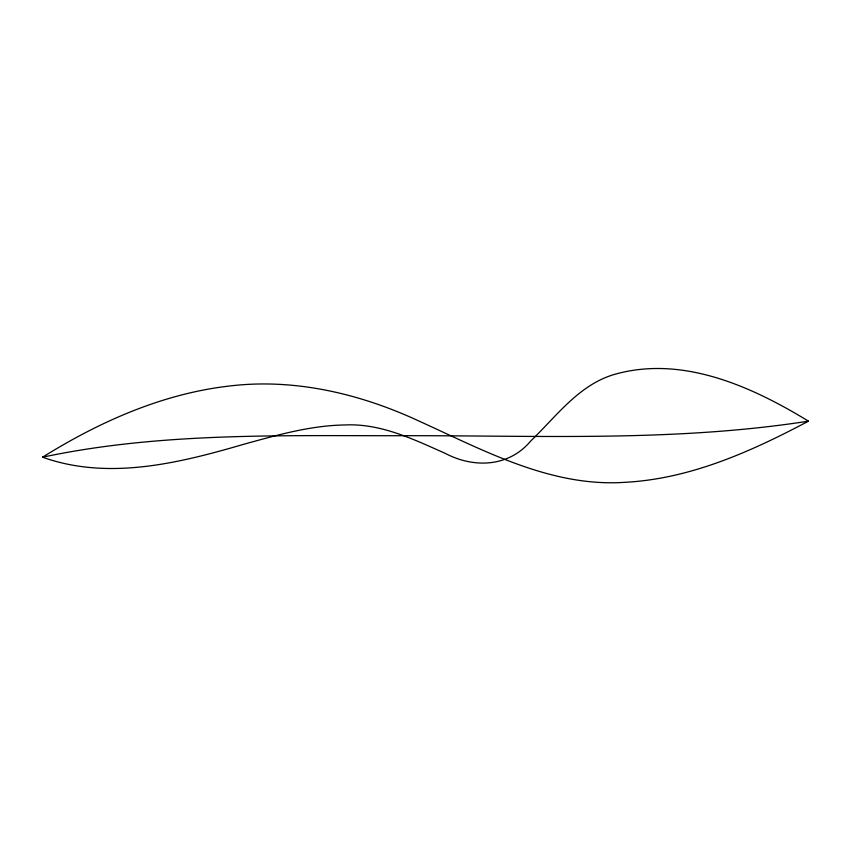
<?xml version="1.0" encoding="UTF-8"?>
<svg xmlns="http://www.w3.org/2000/svg" width="851" height="851" viewBox="0 0 851 851"><rect width="100%" height="100%" fill="white"/><g stroke="black" fill="none" stroke-linecap="round" stroke-linejoin="round"><path stroke-width="1.28" d="M42.55 457.2C99.61 421.66 162.849 393.492 230.196 385.928C295.084 378.206 360.643 393.885 419.33 421.213C484.134 450.594 551.044 487.197 624.613 482.336C690.193 478.975 751.273 451.477 808.45 421.16C751.284 386.205 681.672 354.92 613.794 374.589C578.414 385.269 556.246 416.554 530.737 440.988C508.898 467.135 473.901 468.475 445.254 453.37C413.395 439.265 380.62 423.192 344.793 424.968C310.487 425.5 277.245 435.074 244.397 444.094C179.572 463.029 108.651 480.794 42.55 457.2C161.403 431.968 283.808 435.957 404.608 435.701C539.151 435.478 674.939 441.946 808.45 421.16"/></g></svg>
